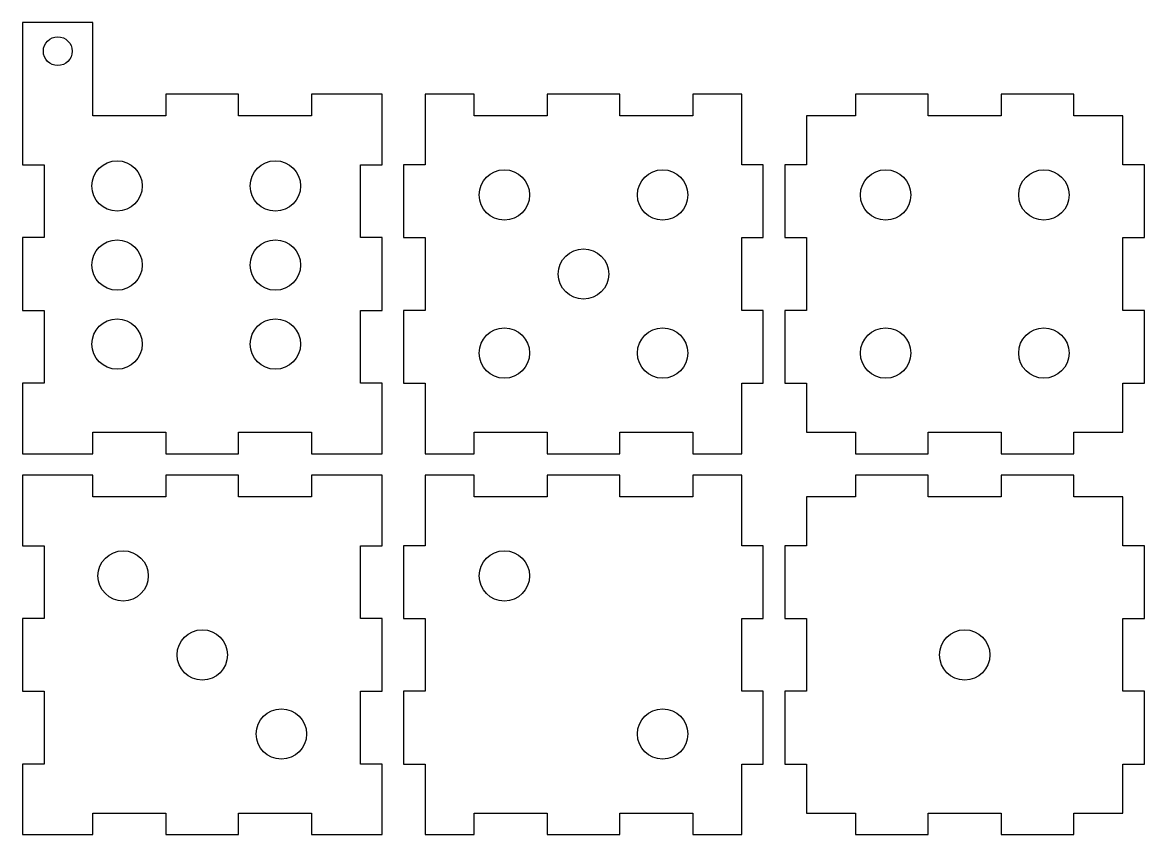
# Model space of a CAD drawing. Header units: millimetres. Extents: x -202 to -46, y 17 to 130.
import ezdxf

# ---------------------------------------------------------------- set-up
doc = ezdxf.new("R2010")
doc.units = ezdxf.units.MM
doc.header["$MEASUREMENT"] = 0
doc.layers.get('0').update_dxf_attribs({"linetype": 'CONTINUOUS'})

msp = doc.modelspace()

# ---------------------------------------------------------------- linework, layer by layer
at = {"linetype": 'Continuous'}
for points in [[(-151.71, 100.53), (-154.71, 100.53), (-154.71, 110.65), (-151.71, 110.65), (-151.71, 120.46), (-161.52, 120.46), (-161.52, 117.46), (-171.65, 117.46), (-171.65, 120.46), (-181.77, 120.46), (-181.77, 117.46), (-191.9, 117.46), (-191.9, 130.46), (-201.71, 130.46), (-201.71, 110.65), (-198.71, 110.65), (-198.71, 100.53), (-201.71, 100.53), (-201.71, 90.4), (-198.71, 90.4), (-198.71, 80.28), (-201.71, 80.28), (-201.71, 70.46), (-191.9, 70.46), (-191.9, 73.46), (-181.77, 73.46), (-181.77, 70.46), (-171.65, 70.46), (-171.65, 73.46), (-161.52, 73.46), (-161.52, 70.46), (-151.71, 70.46), (-151.71, 80.28), (-154.71, 80.28), (-154.71, 90.4), (-151.71, 90.4)], [(-101.71, 100.53), (-98.71, 100.53), (-98.71, 110.65), (-101.71, 110.65), (-101.71, 120.46), (-108.52, 120.46), (-108.52, 117.46), (-118.65, 117.46), (-118.65, 120.46), (-128.77, 120.46), (-128.77, 117.46), (-138.9, 117.46), (-138.9, 120.46), (-145.71, 120.46), (-145.71, 110.65), (-148.71, 110.65), (-148.71, 100.53), (-145.71, 100.53), (-145.71, 90.4), (-148.71, 90.4), (-148.71, 80.28), (-145.71, 80.28), (-145.71, 70.46), (-138.9, 70.46), (-138.9, 73.46), (-128.77, 73.46), (-128.77, 70.46), (-118.65, 70.46), (-118.65, 73.46), (-108.52, 73.46), (-108.52, 70.46), (-101.71, 70.46), (-101.71, 80.28), (-98.71, 80.28), (-98.71, 90.4), (-101.71, 90.4)], [(-48.71, 100.53), (-45.71, 100.53), (-45.71, 110.65), (-48.71, 110.65), (-48.71, 117.46), (-55.52, 117.46), (-55.52, 120.46), (-65.65, 120.46), (-65.65, 117.46), (-75.77, 117.46), (-75.77, 120.46), (-85.9, 120.46), (-85.9, 117.46), (-92.71, 117.46), (-92.71, 110.65), (-95.71, 110.65), (-95.71, 100.53), (-92.71, 100.53), (-92.71, 90.4), (-95.71, 90.4), (-95.71, 80.28), (-92.71, 80.28), (-92.71, 73.46), (-85.9, 73.46), (-85.9, 70.46), (-75.77, 70.46), (-75.77, 73.46), (-65.65, 73.46), (-65.65, 70.46), (-55.52, 70.46), (-55.52, 73.46), (-48.71, 73.46), (-48.71, 80.28), (-45.71, 80.28), (-45.71, 90.4), (-48.71, 90.4)], [(-151.71, 47.53), (-154.71, 47.53), (-154.71, 57.65), (-151.71, 57.65), (-151.71, 67.46), (-161.52, 67.46), (-161.52, 64.46), (-171.65, 64.46), (-171.65, 67.46), (-181.77, 67.46), (-181.77, 64.46), (-191.9, 64.46), (-191.9, 67.46), (-201.71, 67.46), (-201.71, 57.65), (-198.71, 57.65), (-198.71, 47.53), (-201.71, 47.53), (-201.71, 37.4), (-198.71, 37.4), (-198.71, 27.28), (-201.71, 27.28), (-201.71, 17.46), (-191.9, 17.46), (-191.9, 20.46), (-181.77, 20.46), (-181.77, 17.46), (-171.65, 17.46), (-171.65, 20.46), (-161.52, 20.46), (-161.52, 17.46), (-151.71, 17.46), (-151.71, 27.28), (-154.71, 27.28), (-154.71, 37.4), (-151.71, 37.4)], [(-101.71, 47.53), (-98.71, 47.53), (-98.71, 57.65), (-101.71, 57.65), (-101.71, 67.46), (-108.52, 67.46), (-108.52, 64.46), (-118.65, 64.46), (-118.65, 67.46), (-128.77, 67.46), (-128.77, 64.46), (-138.9, 64.46), (-138.9, 67.46), (-145.71, 67.46), (-145.71, 57.65), (-148.71, 57.65), (-148.71, 47.53), (-145.71, 47.53), (-145.71, 37.4), (-148.71, 37.4), (-148.71, 27.28), (-145.71, 27.28), (-145.71, 17.46), (-138.9, 17.46), (-138.9, 20.46), (-128.77, 20.46), (-128.77, 17.46), (-118.65, 17.46), (-118.65, 20.46), (-108.52, 20.46), (-108.52, 17.46), (-101.71, 17.46), (-101.71, 27.28), (-98.71, 27.28), (-98.71, 37.4), (-101.71, 37.4)], [(-45.71, 57.65), (-48.71, 57.65), (-48.71, 64.46), (-55.52, 64.46), (-55.52, 67.46), (-65.65, 67.46), (-65.65, 64.46), (-75.77, 64.46), (-75.77, 67.46), (-85.9, 67.46), (-85.9, 64.46), (-92.71, 64.46), (-92.71, 57.65), (-95.71, 57.65), (-95.71, 47.53), (-92.71, 47.53), (-92.71, 37.4), (-95.71, 37.4), (-95.71, 27.28), (-92.71, 27.28), (-92.71, 20.46), (-85.9, 20.46), (-85.9, 17.46), (-75.77, 17.46), (-75.77, 20.46), (-65.65, 20.46), (-65.65, 17.46), (-55.52, 17.46), (-55.52, 20.46), (-48.71, 20.46), (-48.71, 27.28), (-45.71, 27.28), (-45.71, 37.4), (-48.71, 37.4), (-48.71, 47.53), (-45.71, 47.53)]]:
    msp.add_lwpolyline(points, close=True, dxfattribs=at)
msp.add_circle((-196.8, 126.46), 2, dxfattribs=at)
at = {"color": 1, "linetype": 'Continuous'}
for centre in [(-188.55, 107.71), (-166.55, 107.71), (-134.71, 106.46), (-112.71, 106.46), (-81.71, 106.46), (-59.71, 106.46), (-188.55, 96.71), (-166.55, 96.71), (-123.71, 95.46), (-188.55, 85.71), (-166.55, 85.71), (-134.71, 84.46), (-112.71, 84.46), (-81.71, 84.46), (-59.71, 84.46), (-187.71, 53.46), (-134.71, 53.46), (-176.71, 42.46), (-70.71, 42.46), (-165.71, 31.46), (-112.71, 31.46)]:
    msp.add_circle(centre, 3.5, dxfattribs=at)

doc.saveas('drawing.dxf')
